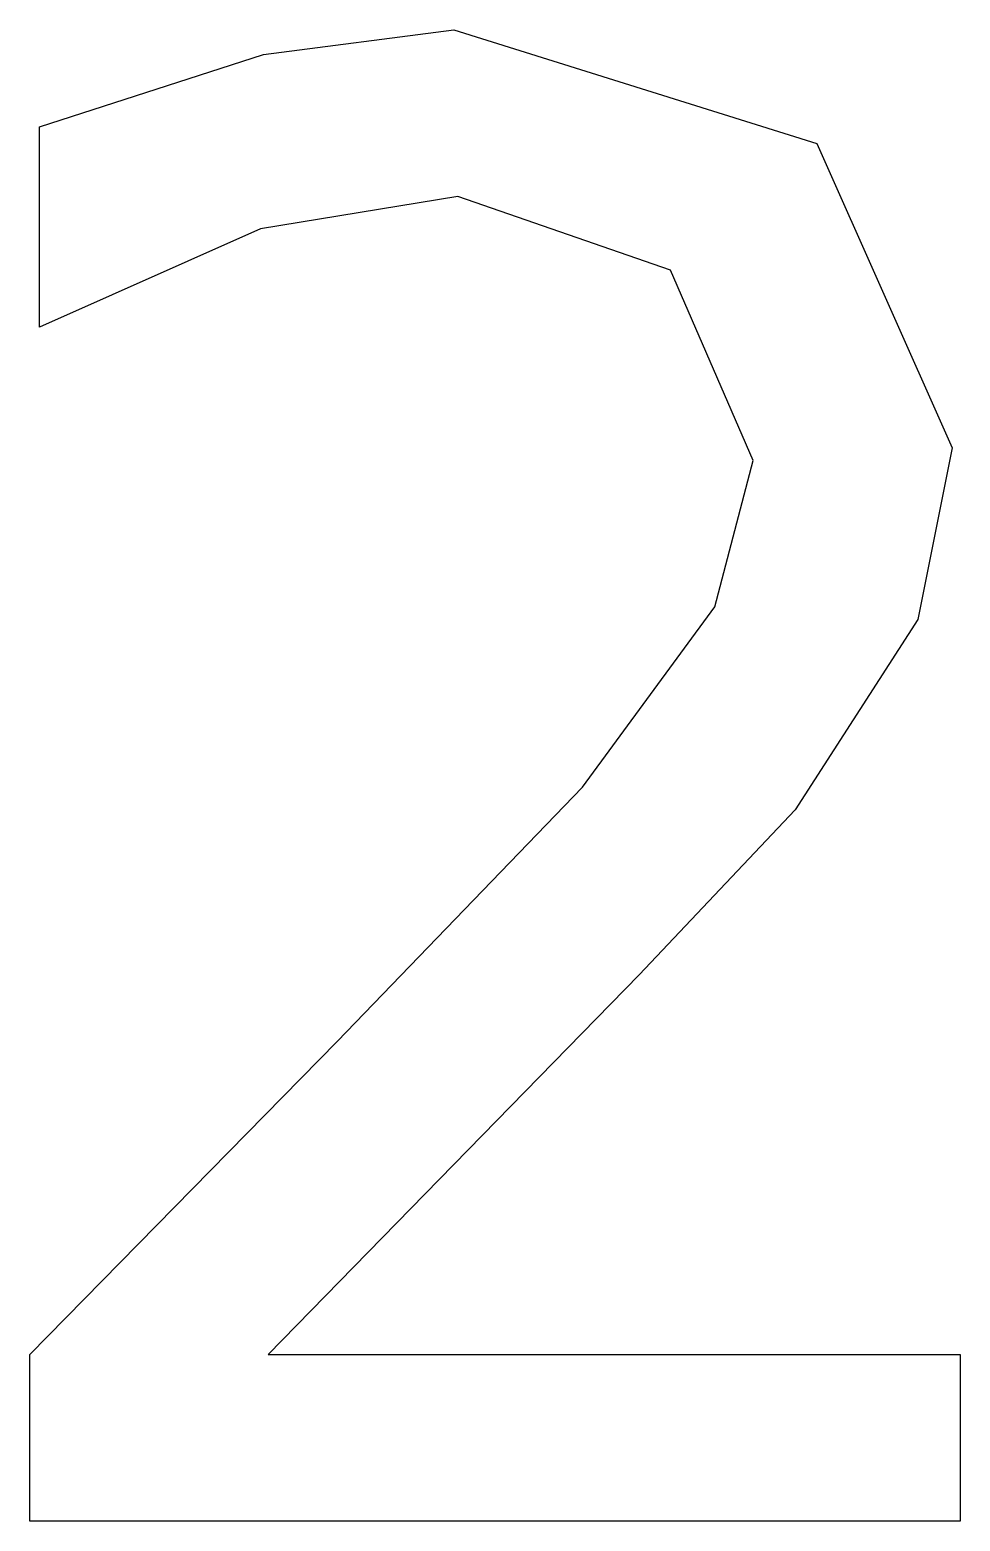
# Model space of a CAD drawing. Extents: x -1.98 to 3.24, y -3.97 to 4.4.
import ezdxf

# ---------------------------------------------------------------- set-up
doc = ezdxf.new("R2010")
doc.units = 0
doc.layers.get('0').update_dxf_attribs({"linetype": 'CONTINUOUS'})

msp = doc.modelspace()

# ---------------------------------------------------------------- linework, layer by layer
at = {"color": 7}
msp.add_lwpolyline([(-0.643694, -3.037724), (3.242374, -3.037724), (3.242374, -3.974792), (-1.983147, -3.974792), (-1.983147, -3.037724), (-0.257843, -1.27935), (1.120195, 0.148299), (1.864336, 1.162535), (2.07931, 1.983844), (1.616289, 3.053204), (0.420152, 3.466615), (-0.687791, 3.284714), (-1.928025, 2.733497), (-1.928025, 3.857978), (-0.671255, 4.265876), (0.398103, 4.40368), (2.4376, 3.764272), (3.198277, 2.055503), (3.005351, 1.090876), (2.316332, 0.021519), (1.4399, -0.904522), (-0.643694, -3.037724)], dxfattribs=at)

doc.saveas('drawing.dxf')
